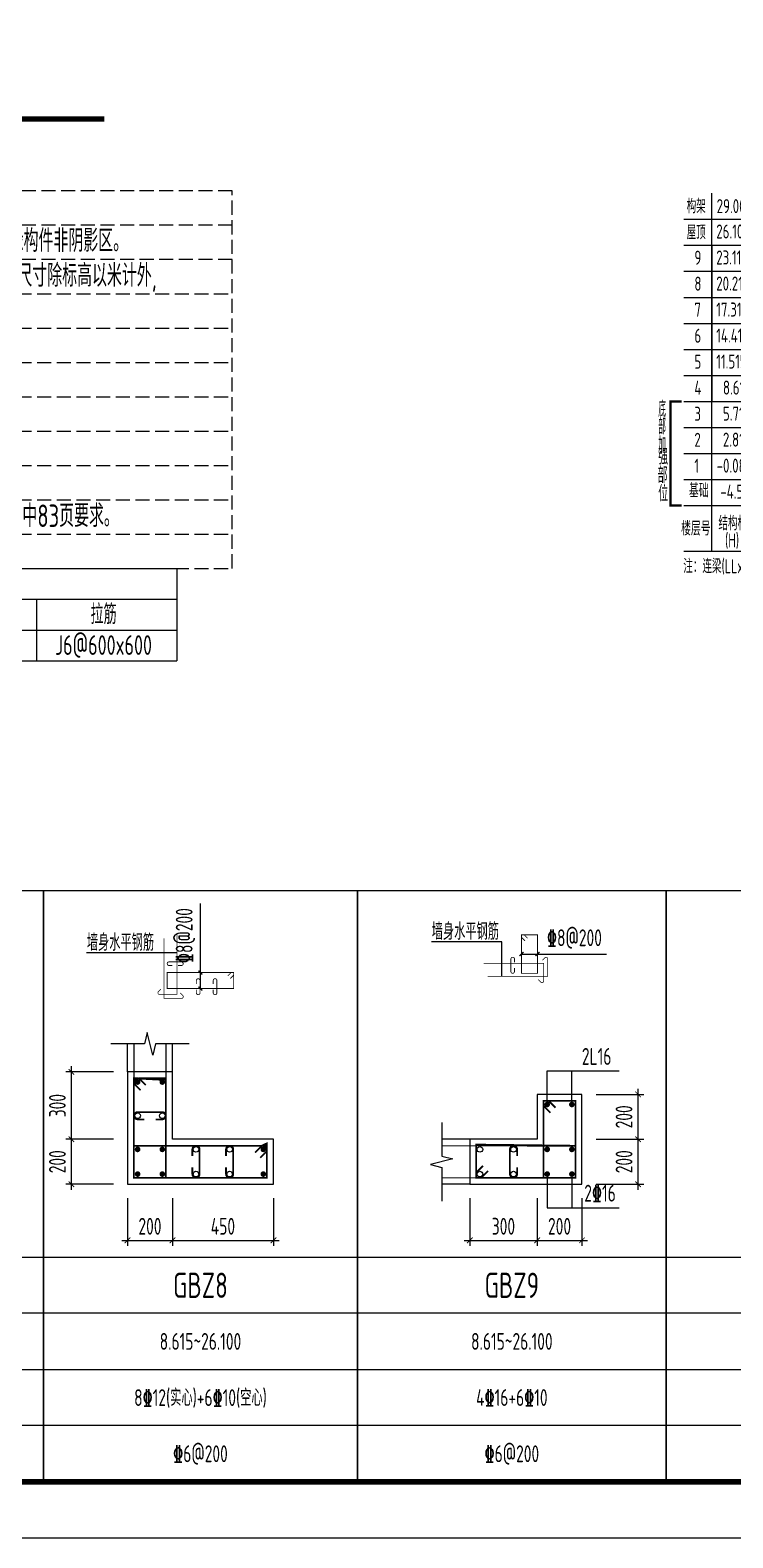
# Model space of a CAD drawing. Extents: x 826826 to 1642106, y -156213 to 399140.
# Drawn here: x 1200329 to 1212855, y 88819 to 115678 of the extents above; entities that cross this region are included whole.
import ezdxf
from ezdxf.enums import TextEntityAlignment as Align

# ---------------------------------------------------------------- set-up
doc = ezdxf.new("R2010")
doc.units = 0
doc.header["$LTSCALE"] = 1000
doc.linetypes.add('DASH', pattern=[0.35, 0.25, -0.1])
doc.layers.get('0').update_dxf_attribs({"linetype": 'CONTINUOUS'})
doc.layers.get('DEFPOINTS').update_dxf_attribs({"linetype": 'CONTINUOUS'})
for name, color, linetype in [('-TK', 7, 'CONTINUOUS'), ('COLU_DE_DIM', 3, 'CONTINUOUS'), ('COLU_DE_TH', 7, 'CONTINUOUS'), ('LABEL', 1, 'CONTINUOUS'), ('LINK', 6, 'CONTINUOUS'), ('LINK-INDEX', 6, 'CONTINUOUS'), ('link-墙筋', 6, 'CONTINUOUS'), ('PUB_TEXT', 2, 'CONTINUOUS'), ('REIN', 6, 'CONTINUOUS'), ('S-0-TEXT', 7, 'CONTINUOUS'), ('S-B表格', 2, 'CONTINUOUS'), ('S-文字', 7, 'CONTINUOUS'), ('S-表格线', 54, 'CONTINUOUS'), ('TAB', 7, 'CONTINUOUS'), ('TAB_TEXT', 7, 'CONTINUOUS'), ('TEXT', 2, 'CONTINUOUS'), ('TEXT25', 2, 'CONTINUOUS'), ('THIN', 7, 'CONTINUOUS'), ('z-计算配筋', 7, 'CONTINUOUS')]:
    doc.layers.add(name, color=color, linetype=linetype)
doc.layers.add('7549', color=9, linetype='CONTINUOUS', lineweight=18)
doc.styles.add('TSSD_DIMENSION', font='Tssdeng.shx', dxfattribs={"width": 0.7, "bigfont": 'tssdchn.shx'})
doc.styles.add('TSSD_REIN', font='tssdeng.shx', dxfattribs={"width": 0.7, "height": 300, "bigfont": 'tssdchn.shx'})
doc.dimstyles.new('TSSD_25_100', dxfattribs={"dimtxt": 300, "dimasz": 100, "dimexe": 100, "dimexo": 250, "dimgap": 100, "dimtad": 1, "dimdec": 0, "dimlfac": 0.25, "dimzin": 0, "dimdsep": 46, "dimtxsty": 'TSSD_DIMENSION', "dimblk": 'ARCHTICK', "dimcen": 0, "dimdle": 100, "dimclrt": 7, "dimadec": 0, "dimazin": 0, "dimtfac": 1, "dimtdec": 0, "dimtix": 1, "dimtmove": 2, "dimatfit": 3, "dimldrblk": 'ARCHTICK', "dimfxl": 0, "dimtolj": 1, "dimtzin": 0, "dimarcsym": 0})

# ---------------------------------------------------------------- blocks, each defined once
blk = doc.blocks.new('_ArchTick')
at = {"color": 0, "linetype": 'ByBlock', "const_width": 0.15}
blk.add_lwpolyline([(-0.5, -0.5), (0.5, 0.5)], dxfattribs=at)
blk = doc.blocks.new('*D719')
at = {"layer": 'COLU_DE_DIM', "color": 0, "lineweight": -2}
for p, q in [((1202064.932722045, 94868.53643449367), (1202064.932722045, 94018.53643449367)), ((1202864.932722038, 94868.53643449367), (1202864.932722038, 94018.53643449367)), ((1201964.932722045, 94118.53643449367), (1202964.932722038, 94118.53643449367))]:
    blk.add_line(p, q, dxfattribs=at)
at = {"layer": 'DEFPOINTS', "color": 0}
for p in [(1202064.932722045, 95118.53643449367), (1202864.932722038, 95118.53643449367), (1202864.932722038, 94118.53643449367)]:
    blk.add_point(p, dxfattribs=at)
at = {"layer": 'COLU_DE_DIM', "color": 0, "lineweight": -2, "xscale": 100, "yscale": 100, "zscale": 100, "rotation": 180}
blk.add_blockref('_ArchTick', (1202064.932722045, 94118.53643449367), dxfattribs=at)
at = {"layer": 'COLU_DE_DIM', "color": 0, "lineweight": -2, "xscale": 100, "yscale": 100, "zscale": 100}
blk.add_blockref('_ArchTick', (1202864.932722038, 94118.53643449367), dxfattribs=at)
at = {"layer": 'COLU_DE_DIM', "color": 7, "insert": (1202464.932722042, 94368.53643449367), "char_height": 300, "attachment_point": 5, "style": 'TSSD_DIMENSION'}
blk.add_mtext('\\A1;200', dxfattribs=at)
blk = doc.blocks.new('*D720')
at = {"layer": 'COLU_DE_DIM', "color": 0, "lineweight": -2}
for p, q in [((1202864.932722038, 94868.53643449367), (1202864.932722038, 94018.53643449367)), ((1204665.198540468, 94868.53643449367), (1204665.198540468, 94018.53643449367)), ((1202764.932722038, 94118.53643449367), (1204765.198540468, 94118.53643449367))]:
    blk.add_line(p, q, dxfattribs=at)
at = {"layer": 'DEFPOINTS', "color": 0}
for p in [(1202864.932722038, 95118.53643449367), (1204665.198540468, 95118.53643449367), (1204665.198540468, 94118.53643449367)]:
    blk.add_point(p, dxfattribs=at)
at = {"layer": 'COLU_DE_DIM', "color": 0, "lineweight": -2, "xscale": 100, "yscale": 100, "zscale": 100, "rotation": 180}
blk.add_blockref('_ArchTick', (1202864.932722038, 94118.53643449367), dxfattribs=at)
at = {"layer": 'COLU_DE_DIM', "color": 0, "lineweight": -2, "xscale": 100, "yscale": 100, "zscale": 100}
blk.add_blockref('_ArchTick', (1204665.198540468, 94118.53643449367), dxfattribs=at)
at = {"layer": 'COLU_DE_DIM', "color": 7, "insert": (1203765.065631253, 94368.53643449367), "char_height": 300, "attachment_point": 5, "style": 'TSSD_DIMENSION'}
blk.add_mtext('\\A1;450', dxfattribs=at)
blk = doc.blocks.new('*D721')
at = {"layer": 'COLU_DE_DIM', "color": 0, "lineweight": -2}
for p, q in [((1201814.932722045, 95918.53643449367), (1200964.932722045, 95918.53643449367)), ((1201064.932722045, 95018.53643449367), (1201064.932722045, 96018.53643449367)), ((1201814.932722045, 95118.53643449367), (1200964.932722045, 95118.53643449367))]:
    blk.add_line(p, q, dxfattribs=at)
at = {"layer": 'DEFPOINTS', "color": 0}
for p in [(1201064.932722045, 95918.53643449367), (1202064.932722045, 95918.53643449367), (1202064.932722045, 95118.53643449367)]:
    blk.add_point(p, dxfattribs=at)
at = {"layer": 'COLU_DE_DIM', "color": 0, "lineweight": -2, "xscale": 100, "yscale": 100, "zscale": 100}
for p, rotation in [((1201064.932722045, 95918.53643449367), 90), ((1201064.932722045, 95118.53643449367), 270)]:
    blk.add_blockref('_ArchTick', p, dxfattribs=dict(at, rotation=rotation))
at = {"layer": 'COLU_DE_DIM', "color": 7, "insert": (1200814.932722045, 95518.53643449386), "char_height": 300, "attachment_point": 5, "rotation": 90, "style": 'TSSD_DIMENSION'}
blk.add_mtext('\\A1;200', dxfattribs=at)
blk = doc.blocks.new('*D722')
at = {"layer": 'COLU_DE_DIM', "color": 0, "lineweight": -2}
for p, q in [((1201814.932722045, 97118.53643450554), (1200964.932722045, 97118.53643450554)), ((1201064.932722045, 95818.53643449367), (1201064.932722045, 97218.53643450554)), ((1201814.932722045, 95918.53643449367), (1200964.932722045, 95918.53643449367))]:
    blk.add_line(p, q, dxfattribs=at)
at = {"layer": 'DEFPOINTS', "color": 0}
for p in [(1201064.932722045, 97118.53643450554), (1202064.932722045, 97118.53643450554), (1202064.932722045, 95918.53643449367)]:
    blk.add_point(p, dxfattribs=at)
at = {"layer": 'COLU_DE_DIM', "color": 0, "lineweight": -2, "xscale": 100, "yscale": 100, "zscale": 100}
for p, rotation in [((1201064.932722045, 97118.53643450554), 90), ((1201064.932722045, 95918.53643449367), 270)]:
    blk.add_blockref('_ArchTick', p, dxfattribs=dict(at, rotation=rotation))
at = {"layer": 'COLU_DE_DIM', "color": 7, "insert": (1200814.932722045, 96518.5364344998), "char_height": 300, "attachment_point": 5, "rotation": 90, "style": 'TSSD_DIMENSION'}
blk.add_mtext('\\A1;300', dxfattribs=at)
blk = doc.blocks.new('*D723')
at = {"layer": 'COLU_DE_DIM', "color": 0, "lineweight": -2}
for p, q in [((1208165.198540478, 94868.53643449693), (1208165.198540478, 94018.53643449693)), ((1209365.198540495, 94868.53643449693), (1209365.198540495, 94018.53643449693)), ((1208065.198540478, 94118.53643449693), (1209465.198540495, 94118.53643449693))]:
    blk.add_line(p, q, dxfattribs=at)
at = {"layer": 'DEFPOINTS', "color": 0}
for p in [(1208165.198540478, 95118.53643449693), (1209365.198540495, 95118.53643449693), (1209365.198540495, 94118.53643449693)]:
    blk.add_point(p, dxfattribs=at)
at = {"layer": 'COLU_DE_DIM', "color": 0, "lineweight": -2, "xscale": 100, "yscale": 100, "zscale": 100, "rotation": 180}
blk.add_blockref('_ArchTick', (1208165.198540478, 94118.53643449693), dxfattribs=at)
at = {"layer": 'COLU_DE_DIM', "color": 0, "lineweight": -2, "xscale": 100, "yscale": 100, "zscale": 100}
blk.add_blockref('_ArchTick', (1209365.198540495, 94118.53643449693), dxfattribs=at)
at = {"layer": 'COLU_DE_DIM', "color": 7, "insert": (1208765.198540486, 94368.53643449693), "char_height": 300, "attachment_point": 5, "style": 'TSSD_DIMENSION'}
blk.add_mtext('\\A1;300', dxfattribs=at)
blk = doc.blocks.new('*D724')
at = {"layer": 'COLU_DE_DIM', "color": 0, "lineweight": -2}
for p, q in [((1209365.198540495, 94868.53643449693), (1209365.198540495, 94018.53643449693)), ((1210165.198540495, 94868.53643449693), (1210165.198540495, 94018.53643449693)), ((1209265.198540495, 94118.53643449693), (1210265.198540495, 94118.53643449693))]:
    blk.add_line(p, q, dxfattribs=at)
at = {"layer": 'DEFPOINTS', "color": 0}
for p in [(1209365.198540495, 95118.53643449693), (1210165.198540495, 95118.53643449693), (1210165.198540495, 94118.53643449693)]:
    blk.add_point(p, dxfattribs=at)
at = {"layer": 'COLU_DE_DIM', "color": 0, "lineweight": -2, "xscale": 100, "yscale": 100, "zscale": 100, "rotation": 180}
blk.add_blockref('_ArchTick', (1209365.198540495, 94118.53643449693), dxfattribs=at)
at = {"layer": 'COLU_DE_DIM', "color": 0, "lineweight": -2, "xscale": 100, "yscale": 100, "zscale": 100}
blk.add_blockref('_ArchTick', (1210165.198540495, 94118.53643449693), dxfattribs=at)
at = {"layer": 'COLU_DE_DIM', "color": 7, "insert": (1209765.198540495, 94368.53643449693), "char_height": 300, "attachment_point": 5, "style": 'TSSD_DIMENSION'}
blk.add_mtext('\\A1;200', dxfattribs=at)
blk = doc.blocks.new('*D725')
at = {"layer": 'COLU_DE_DIM', "color": 0, "lineweight": -2}
for p, q in [((1210415.198540495, 95918.53643448948), (1211265.198540495, 95918.53643448948)), ((1211165.198540495, 95018.53643449693), (1211165.198540495, 96018.53643448948)), ((1210415.198540495, 95118.53643449693), (1211265.198540495, 95118.53643449693))]:
    blk.add_line(p, q, dxfattribs=at)
at = {"layer": 'DEFPOINTS', "color": 0}
for p in [(1210165.198540495, 95918.53643448948), (1211165.198540495, 95918.53643448948), (1210165.198540495, 95118.53643449693)]:
    blk.add_point(p, dxfattribs=at)
at = {"layer": 'COLU_DE_DIM', "color": 0, "lineweight": -2, "xscale": 100, "yscale": 100, "zscale": 100}
for p, rotation in [((1211165.198540495, 95918.53643448948), 90), ((1211165.198540495, 95118.53643449693), 270)]:
    blk.add_blockref('_ArchTick', p, dxfattribs=dict(at, rotation=rotation))
at = {"layer": 'COLU_DE_DIM', "color": 7, "insert": (1210915.198540495, 95518.53643449339), "char_height": 300, "attachment_point": 5, "rotation": 90, "style": 'TSSD_DIMENSION'}
blk.add_mtext('\\A1;200', dxfattribs=at)
blk = doc.blocks.new('*D726')
at = {"layer": 'COLU_DE_DIM', "color": 0, "lineweight": -2}
for p, q in [((1210415.198540495, 96718.53643449367), (1211265.198540495, 96718.53643449367)), ((1211165.198540495, 95818.53643448948), (1211165.198540495, 96818.53643449367)), ((1210415.198540495, 95918.53643448948), (1211265.198540495, 95918.53643448948))]:
    blk.add_line(p, q, dxfattribs=at)
at = {"layer": 'DEFPOINTS', "color": 0}
for p in [(1210165.198540495, 96718.53643449367), (1211165.198540495, 96718.53643449367), (1210165.198540495, 95918.53643448948)]:
    blk.add_point(p, dxfattribs=at)
at = {"layer": 'COLU_DE_DIM', "color": 0, "lineweight": -2, "xscale": 100, "yscale": 100, "zscale": 100}
for p, rotation in [((1211165.198540495, 96718.53643449367), 90), ((1211165.198540495, 95918.53643448948), 270)]:
    blk.add_blockref('_ArchTick', p, dxfattribs=dict(at, rotation=rotation))
at = {"layer": 'COLU_DE_DIM', "color": 7, "insert": (1210915.198540495, 96318.53643449176), "char_height": 300, "attachment_point": 5, "rotation": 90, "style": 'TSSD_DIMENSION'}
blk.add_mtext('\\A1;200', dxfattribs=at)
blk = doc.blocks.new('B20200424131938')
at = {"layer": '7549', "const_width": 40}
blk.add_lwpolyline([(416.9937140601687, 3687.597683618427), (216.7462586907204, 3687.597683618427), (216.746258690604, 1833.599590564729), (416.9937140601687, 1833.599590564729)], dxfattribs=at)
at = {"layer": 'S-0-TEXT'}
blk.add_lwpolyline([(1641.372756253928, 0, 27, 27, 0), (2658.182498520473, 0, 0, 0, 0)], format="xyseb", dxfattribs=at)
at = {"layer": 'S-B表格'}
for p, q in [((951.6376366096083, 1021.33697948698), (951.6376366096085, 7395.593869725592)), ((1817.279435567791, 1021.33697948698), (1817.279435567791, 7395.593869725592)), ((2566.92123452411, 1021.33697948698), (2566.92123452411, 7395.593869725592)), ((3166.921234523179, 1384.756090545561), (3166.921234524576, 7395.593869725592)), ((451.6376366097276, 6932.094346462167), (3166.921234524229, 6932.09434646205)), ((451.6376366097276, 6932.094346462167), (3166.921234523298, 6932.094346462167)), ((3166.921234523298, 6932.094346462167), (3298.016045281084, 6932.094346462167)), ((3166.921234523298, 6932.094346462167), (3298.016045281084, 6932.094346462167)), ((3166.921234523298, 6932.09434646205), (3298.016045281084, 6932.09434646205)), ((3730.744903227666, 6932.094346462167), (3861.839713985452, 6932.094346462167)), ((3730.744903227666, 6932.094346462167), (3861.839713985452, 6932.094346462167)), ((3730.744903227666, 6932.09434646205), (3861.839713985452, 6932.09434646205)), ((451.6376366097276, 6468.594823198742), (3166.921234524229, 6468.594823198742)), ((451.6376366097276, 6468.594823198742), (3166.921234523298, 6468.594823198742)), ((3166.921234523298, 6468.594823198742), (3298.016045281084, 6468.594823198742)), ((3166.921234523298, 6468.594823198859), (3298.016045281084, 6468.594823198859)), ((3166.921234523298, 6468.594823198742), (3298.016045281084, 6468.594823198742)), ((3730.744903227666, 6468.594823198742), (3861.839713985452, 6468.594823198742)), ((3730.744903227666, 6468.594823198859), (3861.839713985452, 6468.594823198859)), ((3730.744903227666, 6468.594823198742), (3861.839713985452, 6468.594823198742)), ((451.6376366097276, 6005.095299935318), (3166.921234524229, 6005.095299935201)), ((451.6376366097276, 6005.095299935318), (3166.921234523298, 6005.095299935318)), ((3166.921234523298, 6005.095299935318), (3298.016045281084, 6005.095299935318)), ((3166.921234523298, 6005.095299935318), (3298.016045281084, 6005.095299935318)), ((3166.921234523298, 6005.095299935201), (3298.016045281084, 6005.095299935201)), ((3730.744903227666, 6005.095299935318), (3861.839713985452, 6005.095299935318)), ((3730.744903227666, 6005.095299935318), (3861.839713985452, 6005.095299935318)), ((3730.744903227666, 6005.095299935201), (3861.839713985452, 6005.095299935201)), ((451.6376366097276, 5541.595776671893), (3166.921234524229, 5541.595776671893)), ((451.6376366097276, 5541.595776671893), (3166.921234523298, 5541.595776671893)), ((3166.921234523298, 5541.595776671893), (3298.016045281084, 5541.595776671893)), ((3166.921234523298, 5541.595776672009), (3298.016045281084, 5541.595776672009)), ((3166.921234523298, 5541.595776671893), (3298.016045281084, 5541.595776671893)), ((3730.744903227666, 5541.595776671893), (3861.839713985452, 5541.595776671893)), ((3730.744903227666, 5541.595776672009), (3861.839713985452, 5541.595776672009)), ((3730.744903227666, 5541.595776671893), (3861.839713985452, 5541.595776671893)), ((451.6376366096083, 5078.096253408701), (3166.92123452411, 5078.096253408585)), ((451.6376366096083, 5078.096253408701), (3166.921234523179, 5078.096253408701)), ((3166.921234523179, 5078.096253408585), (3298.016045280965, 5078.096253408585)), ((3166.921234523179, 5078.096253408818), (3298.016045280965, 5078.096253408818)), ((3166.921234523179, 5078.096253408585), (3298.016045280965, 5078.096253408585)), ((3730.744903227547, 5078.096253408585), (3861.839713985333, 5078.096253408585)), ((3730.744903227547, 5078.096253408818), (3861.839713985333, 5078.096253408818)), ((3730.744903227547, 5078.096253408585), (3861.839713985333, 5078.096253408585)), ((451.6376366096083, 4614.596730145277), (3166.921234523179, 4614.596730145277)), ((3166.921234523179, 4614.59673014516), (3298.016045280965, 4614.59673014516)), ((3730.744903227547, 4614.59673014516), (3861.839713985333, 4614.59673014516)), ((451.6376366096083, 4151.097206881735), (3166.921234523179, 4151.097206881735)), ((3166.921234523179, 4151.097206881735), (3298.016045280965, 4151.097206881735)), ((3730.744903227547, 4151.097206881735), (3861.839713985333, 4151.097206881735)), ((451.6376366096083, 3687.597683618427), (3166.921234523179, 3687.597683618427)), ((3166.921234523179, 3687.597683618427), (3298.016045280965, 3687.597683618427)), ((3730.744903227547, 3687.597683618427), (3861.839713985333, 3687.597683618427)), ((451.6376366096083, 3224.098160355003), (3166.921234523179, 3224.098160354886)), ((3166.921234523179, 3224.098160355003), (3298.016045280965, 3224.098160355003)), ((3730.744903227547, 3224.098160355003), (3861.839713985333, 3224.098160355003)), ((451.6376366096083, 2760.598637091578), (3166.921234523179, 2760.598637091578)), ((3166.921234523179, 2760.598637091578), (3298.016045280965, 2760.598637091578)), ((3730.744903227547, 2760.598637091578), (3861.839713985333, 2760.598637091578)), ((451.6376366096083, 2297.099113828153), (3166.921234523179, 2297.09911382827)), ((3166.921234523179, 2297.09911382827), (3298.016045280965, 2297.09911382827)), ((3730.744903227547, 2297.09911382827), (3861.839713985333, 2297.09911382827)), ((451.6376366096083, 1833.599590564729), (3166.921234523179, 1833.599590564612)), ((451.6376366096083, 1833.599590564729), (3861.839713986265, 1833.599590564845)), ((451.6376366096083, 1833.599590564729), (2853.92123452411, 1833.599590564729)), ((451.6376366096083, 1833.599590564729), (2853.92123452411, 1833.599590564729)), ((2566.92123452411, 1384.756090545561), (3861.839713985333, 1384.756090545445)), ((451.6376366096083, 1021.33697948698), (3861.839713986265, 1021.33697948698))]:
    blk.add_line(p, q, dxfattribs=at)
at = {"style": 'TSSD_REIN'}
for s, width, p, p2 in [('底', 0.5355750487290929, (-2.770691163372248, 3407.651745449242), (134.2437445311807, 3407.651745449242)), ('部', 0.530917874392318, (-2.770691163372248, 3099.738626648628), (134.2437445311807, 3099.738626648628)), ('加', 0.526340996164798, (-2.770691163372248, 2774.072635627308), (134.2437445311807, 2774.072635627308))]:
    blk.add_text(s, height=285, dxfattribs=dict(at, width=width)).set_placement(p, p2, align=Align.FIT)
for s, height, width, p in [('强', 285, 0.5355750487315499, (-2.770691163372248, 2476.847232150103)), ('部', 285, 0.5355750487315499, (-13.22069116355851, 2146.305481531032)), ('位', 285, 0.5355750487315499, (-2.770691163372248, 1820.250318979917)), ('砼墙', 250, 0.699999988079071, (2680.548405285226, 1495.107692304533)), ('梁、板', 250, 0.699999988079071, (3279.071237097727, 1495.107692304533))]:
    blk.add_text(s, height=height, dxfattribs=dict(at, width=width)).set_placement(p, align=Align.BOTTOM_LEFT)
for s, width, p in [('结构标高', 0.65, (1070.262656526873, 1392.444196962519)), ('楼层号', 0.699999988079071, (404.5432422321755, 1298.96524921665)), ('(H)', 0.65, (1188.099655884551, 1086.004726709798)), ('结构层高', 0.699999988079071, (1859.8933694812, 1298.96524921665)), ('混凝土强度等级', 0.699999988079071, (2629.389801186742, 1079.781164180953))]:
    blk.add_text(s, height=250, dxfattribs=dict(at, width=width)).set_placement(p)
at = {"layer": 'S-0-TEXT', "style": 'TSSD_REIN', "width": 0.7}
blk.add_text('层高表', height=360, dxfattribs=at).set_placement((1790.299302397063, 90))
at = {"layer": 'S-B表格', "style": 'TSSD_REIN'}
for s, width, p in [('构架', 0.65, (503.4414019157217, 7038.772501966664)), ('29.000', 0.699999988079071, (1038.852958294777, 7041.700919851429)), ('C30', 0.65, (3344.698724787103, 6804.02969900833)), ('屋顶', 0.65, (503.4414019156276, 6575.272978703377)), ('26.100', 0.699999988079071, (1031.001406036669, 6589.870724747772)), ('2.900', 0.699999988079071, (1906.84056601336, 6584.614487697952)), ('C30', 0.699999988079071, (2674.848558006229, 6581.029699008097)), ('C30', 0.65, (3344.698724787103, 6340.530175745138)), ('9', 0.699999988079071, (641.8082073995639, 6123.442783599603)), ('23.115', 0.699999988079071, (1031.001406036669, 6126.371201484231)), ('2.985', 0.699999988079071, (1906.84056601336, 6121.114964434528)), ('C30', 0.699999988079071, (2674.848558006229, 6117.530175744672)), ('8', 0.699999988079071, (641.8082073995639, 5659.943260336178)), ('20.215', 0.699999988079071, (1031.001406036669, 5662.871678220923)), ('C30', 0.65, (3344.698724787103, 5877.030652481481)), ('2.900', 0.699999988079071, (1906.84056601336, 5657.615441171103)), ('C30', 0.699999988079071, (2674.848558006229, 5654.030652481248)), ('C30', 0.65, (3344.698724786984, 5413.531129218172)), ('7', 0.699999988079071, (641.8082073994447, 5196.44373707287)), ('17.315', 0.699999988079071, (1031.00140603655, 5199.372154957615)), ('2.900', 0.699999988079071, (1906.840566013241, 5194.115917907795)), ('C30', 0.699999988079071, (2674.84855800611, 5190.531129217939)), ('C30', 0.65, (3344.698724786984, 4950.031605954864)), ('6', 0.699999988079071, (641.8082073994447, 4732.944213809562)), ('14.415', 0.699999988079071, (1031.00140603655, 4735.87263169419)), ('2.900', 0.699999988079071, (1906.840566013241, 4730.616394644487)), ('C30', 0.699999988079071, (2674.84855800611, 4727.031605954631)), ('C30', 0.65, (3344.698724787915, 4486.532082691905)), ('5', 0.699999988079071, (641.8082073994447, 4269.444690546021)), ('11.515', 0.699999988079071, (1031.00140603655, 4272.373108430766)), ('2.900', 0.699999988079071, (1906.840566013241, 4267.116871381178)), ('C30', 0.699999988079071, (2674.84855800611, 4263.532082691207)), ('4', 0.699999988079071, (641.8082073994447, 3805.945167282596)), ('8.615', 0.699999988079071, (1150.074253408471, 3808.873585167341)), ('2.900', 0.699999988079071, (1906.840566013241, 3803.617348117754)), ('C30', 0.699999988079071, (2674.84855800611, 3800.032559427666)), ('C30', 0.65, (3344.698724786984, 4023.03255942848)), ('C30', 0.65, (3344.698724786984, 3559.533036165289)), ('3', 0.699999988079071, (641.8082073994447, 3342.445644019521)), ('5.715', 0.699999988079071, (1150.074253408471, 3345.374061903916)), ('2.900', 0.699999988079071, (1906.840566013241, 3340.117824854446)), ('C30', 0.699999988079071, (2674.84855800611, 3336.533036164357)), ('C30', 0.65, (3344.698724786984, 3096.033512902097)), ('2', 0.699999988079071, (641.8082073994447, 2878.946120756096)), ('2.815', 0.699999988079071, (1150.074253408471, 2881.874538640608)), ('2.900', 0.699999988079071, (1906.840566013241, 2876.618301590905)), ('C30', 0.699999988079071, (2674.84855800611, 2873.033512900933)), ('C30', 0.65, (3344.698724786052, 2632.533989637392)), ('1', 0.699999988079071, (641.8082073994447, 2415.446597492672)), ('-0.085', 0.699999988079071, (1038.153636088828, 2418.375015377183)), ('2.900', 0.699999988079071, (1906.840566013241, 2413.118778327596)), ('C30', 0.699999988079071, (2674.84855800611, 2409.533989637508)), ('C30', 0.65, (3344.698724786052, 2169.034466373967)), ('基础', 0.699999988079071, (545.013001336949, 1974.311640174012)), ('-4.50', 0.699999988079071, (1102.902116580168, 1954.875492113759)), ('4.415', 0.699999988079071, (1890.588573165704, 1955.437554465025)), ('C30', 0.699999988079071, (2674.84855800611, 1946.034466374083))]:
    blk.add_text(s, height=250, dxfattribs=dict(at, width=width)).set_placement(p)
at = {"layer": 'TEXT', "style": 'TSSD_REIN', "width": 0.65}
blk.add_text('注：连梁(LLx，LLkx)砼强度同剪力墙', height=250, dxfattribs=at).set_placement((443.440960889915, 627.3539512397256))
blk = doc.blocks.new('A1')
blk.add_lwpolyline([(0, 59400), (0, 0), (84100, 0), (84100, 59400)], close=True)
at = {"const_width": 100}
blk.add_lwpolyline([(2500, 58400), (2500, 1000), (83100, 1000), (83100, 58400)], close=True, dxfattribs=at)

msp = doc.modelspace()

# ---------------------------------------------------------------- linework, layer by layer
at = {"layer": 'COLU_DE_TH'}
for points in [[(1202864.932722038, 97118.53643450554), (1202064.932722045, 97118.53643451101), (1202064.932722042, 95118.53643449367), (1204665.198540468, 95118.53643449367), (1204665.198540468, 95918.53643449367), (1202864.932722042, 95918.53643449367), (1202864.932722038, 97118.53643450554)], [(1208165.198540478, 95918.53643448948), (1208165.198540468, 95118.53643449693), (1210165.198540495, 95118.53643449367), (1210165.198540495, 96718.53643449367), (1209365.198540495, 96718.53643449367), (1209365.198540495, 95918.53643449367), (1208165.198540478, 95918.53643448948)]]:
    msp.add_lwpolyline(points, close=True, dxfattribs=at)
at = {"layer": 'LABEL'}
for p, q in [((1203365.065631256, 98604.21025942458), (1203365.065631259, 100116.7102594243)), ((1209087.698540488, 99218.53643449472), (1210600.198540488, 99218.53643449239)), ((1209545.198540497, 97138.53643449344), (1210825.198540498, 97138.53643448901)), ((1209545.198540494, 96538.53643449192), (1209545.198540492, 97138.5364344918)), ((1209985.198540495, 96538.53643449344), (1209985.198540493, 97138.53643449344)), ((1209545.198540494, 95298.53643449541), (1209545.198540492, 94698.53643449553)), ((1209985.198540495, 95298.5364344939), (1209985.198540493, 94698.5364344939)), ((1209545.198540497, 94698.5364344939), (1210825.198540498, 94698.53643449832))]:
    msp.add_line(p, q, dxfattribs=at)
at = {"layer": 'LABEL', "const_width": 25}
for points in [[(1209052.337589314, 99183.1800713818), (1209123.087589314, 99253.8910088818)], [(1209337.337589314, 99183.1800713818), (1209408.087589314, 99253.8910088818)], [(1203400.462589334, 98853.85389629536), (1203329.712589334, 98924.56483379536)], [(1203400.462589334, 98568.85389629536), (1203329.712589334, 98639.56483379536)]]:
    msp.add_lwpolyline(points, dxfattribs=at)
at = {"layer": 'LINK', "const_width": 30}
for points in [[(1202299.932722061, 96791.61255295604), (1202179.932722044, 96911.61255293974), (1202179.932722044, 97003.53643451055), (1202749.932722039, 97003.53643450659), (1202749.932722044, 95233.53643449472), (1202179.93272204, 95233.53643449472), (1202179.932722044, 97003.53643451055), (1202271.856603591, 97003.53643451113), (1202391.856603607, 96883.53643452743)], [(1209600.198540488, 96391.61255294346), (1209480.198540496, 96511.61255295068), (1209480.198540496, 96603.53643449134), (1210050.198540495, 96603.53643448983), (1210050.198540495, 95233.53643449355), (1209480.198540496, 95233.53643449378), (1209480.198540496, 96603.53643449134), (1209572.12242205, 96603.53643449367), (1209692.122422043, 96483.53643448633)], [(1204338.274658918, 95683.53643451101), (1204458.274658936, 95803.5364344932), (1204550.198540469, 95803.53643449344), (1204550.198540468, 95233.53643449367), (1202179.932722041, 95233.53643449367), (1202179.932722042, 95803.53643449344), (1204550.198540469, 95803.53643449344), (1204550.198540469, 95711.61255293252), (1204430.198540452, 95591.61255295022)], [(1208492.122422023, 95353.53643447912), (1208372.122422007, 95233.53643449495), (1208280.198540471, 95233.53643449483), (1208280.198540478, 95803.5364344911), (1210050.198540494, 95803.53643449716), (1210050.198540494, 95233.5364344925), (1208280.198540471, 95233.53643449483), (1208280.198540473, 95325.46031605307), (1208400.198540489, 95445.46031603712)]]:
    msp.add_lwpolyline(points, dxfattribs=at)
for points in [[(1202564.932722043, 96273.53643449972), (1202684.932722043, 96273.53643449972, 1), (1202684.932722043, 96403.53643449972), (1202244.932722042, 96403.53643449972, 1), (1202244.932722042, 96273.53643449972), (1202364.932722042, 96273.53643449972)], [(1203220.021328186, 95418.53643449541), (1203220.021328186, 95298.53643449541, 1), (1203350.021328186, 95298.53643449541), (1203350.021328185, 95738.53643449483, 1), (1203220.021328185, 95738.53643449483), (1203220.021328185, 95618.53643449483)], [(1203820.109934328, 95418.53643449541), (1203820.109934328, 95298.53643449541, 1), (1203950.109934328, 95298.53643449541), (1203950.10993433, 95738.53643449495, 1), (1203820.10993433, 95738.53643449495), (1203820.10993433, 95618.53643449495)], [(1209010.198540485, 95618.536434496), (1209010.198540485, 95738.536434496, 1), (1208880.198540485, 95738.536434496), (1208880.198540485, 95298.5364344932, 1), (1209010.198540485, 95298.5364344932), (1209010.198540485, 95418.5364344932)]]:
    msp.add_lwpolyline(points, format="xyb", dxfattribs=at)
at = {"layer": 'LINK-INDEX', "const_width": 15.00000095367432}
for points in [[(1209147.698540511, 99455.07449370757), (1209087.698540488, 99515.07449368533), (1209087.698540488, 99561.036434496), (1209372.698540486, 99561.0364344953), (1209372.698540486, 98876.0364344974), (1209087.698540488, 98876.0364344974), (1209087.698540488, 99561.036434496), (1209133.660481266, 99561.03643449635), (1209193.660481288, 99501.03643451858)], [(1203851.67014507, 98829.21025941387), (1203911.670145059, 98889.21025942481), (1203957.632085865, 98889.21025942446), (1203957.632085864, 98604.21025942377), (1202772.499176648, 98604.21025942377), (1202772.499176648, 98889.21025942446), (1203957.632085865, 98889.21025942446), (1203957.632085861, 98843.24831863941), (1203897.632085872, 98783.24831862847)]]:
    msp.add_lwpolyline(points, dxfattribs=at)
for points in [[(1208962.698540483, 99068.53643449483), (1208962.698540483, 99128.53643449483, 1), (1208897.698540483, 99128.53643449483), (1208897.698540483, 98908.53643449344, 1), (1208962.698540483, 98908.53643449344), (1208962.698540483, 98968.53643449344)], [(1202964.999176649, 99014.21025942761), (1203024.999176649, 99014.21025942761, 1), (1203024.999176649, 99079.21025942761), (1202804.999176648, 99079.21025942761, 1), (1202804.999176648, 99014.21025942761), (1202864.999176648, 99014.21025942761)], [(1203292.543479721, 98586.7102594254), (1203292.543479721, 98526.7102594254, 1), (1203357.543479721, 98526.7102594254), (1203357.54347972, 98746.71025942516, 1), (1203292.54347972, 98746.71025942516), (1203292.54347972, 98686.71025942516)], [(1203592.587782792, 98586.7102594254), (1203592.587782792, 98526.7102594254, 1), (1203657.587782792, 98526.7102594254), (1203657.587782792, 98746.71025942516, 1), (1203592.587782792, 98746.71025942516), (1203592.587782792, 98686.71025942516)]]:
    msp.add_lwpolyline(points, format="xyb", dxfattribs=at)
at = {"layer": 'LINK-INDEX', "color": 1, "const_width": 20}
for points in [[(1202179.932722055, 96903.53643450566), (1202179.932722055, 97618.53643450566)], [(1202749.932722055, 96903.53643450566), (1202749.932722055, 97618.53643450566)], [(1208380.198540478, 95803.53643448948), (1207665.198540478, 95803.53643448948)], [(1208380.198540478, 95233.53643448948), (1207665.198540478, 95233.53643448948)]]:
    msp.add_lwpolyline(points, dxfattribs=at)
at = {"layer": 'link-墙筋', "color": 152, "const_width": 12.5}
for points in [[(1202947.499176649, 99570.98789192998), (1202947.499176649, 98500.98789192998), (1202631.824699136, 98500.98789192998, -0.414213562373095), (1202607.824699136, 98524.98789192998), (1202607.824699136, 98533.47317330429, -0.198912367379658), (1202614.854136388, 98550.44373605266), (1202660.816077165, 98596.40567682992)], [(1202717.665294091, 99500.11836211459), (1202717.665294091, 98430.11836211459), (1203033.339771604, 98430.11836211459, 0.414213562373095), (1203057.339771604, 98454.11836211459), (1203057.339771604, 98462.6036434889, 0.198912367379658), (1203050.310334352, 98479.57420623727), (1203004.348393575, 98525.53614701453)], [(1208483.568070296, 98821.20255193947), (1209553.568070296, 98821.20255193947), (1209553.568070296, 99136.87702945195, 0.414213562373095), (1209529.568070296, 99160.87702945195), (1209521.082788922, 99160.87702945195, 0.198912367379658), (1209504.112226174, 99153.84759220056), (1209458.150285396, 99107.88565142354)], [(1208412.698540481, 99051.03643449763), (1209482.698540481, 99051.03643449763), (1209482.698540481, 98735.36195698468, -0.414213562373095), (1209458.698540481, 98711.36195698468), (1209450.213259106, 98711.36195698468, -0.198912367379658), (1209433.242696358, 98718.39139423653), (1209387.280755581, 98764.35333501355)]]:
    msp.add_lwpolyline(points, format="xyb", dxfattribs=at)
at = {"layer": 'PUB_TEXT', "color": 7, "const_width": 100}
msp.add_lwpolyline([(1191864.45517519, 114095.1196927155), (1201651.585321293, 114095.1196927155)], dxfattribs=at)
at = {"layer": 'REIN', "const_width": 50}
for points in [[(1202219.932722044, 96938.53643450927, 1), (1202269.932722044, 96938.53643450927, 1), (1202219.932722044, 96938.53643450927)], [(1202659.932722039, 96938.53643450624, 1), (1202709.932722039, 96938.53643450624, 1), (1202659.932722039, 96938.53643450624)], [(1209520.198540495, 96538.5364344946, 1), (1209570.198540495, 96538.5364344946, 1), (1209520.198540495, 96538.5364344946)], [(1209960.198540495, 96538.53643449344, 1), (1210010.198540495, 96538.53643449344, 1), (1209960.198540495, 96538.53643449344)], [(1202219.932722042, 95738.5364344932, 1), (1202269.932722042, 95738.5364344932, 1), (1202219.932722042, 95738.5364344932)], [(1202659.932722043, 95738.5364344932, 1), (1202709.932722043, 95738.5364344932, 1), (1202659.932722043, 95738.5364344932)], [(1204460.198540472, 95738.53643449355, 1), (1204510.198540472, 95738.53643449355, 1), (1204460.198540472, 95738.53643449355)], [(1209520.198540494, 95738.53643449611, 1), (1209570.198540494, 95738.53643449611, 1), (1209520.198540494, 95738.53643449611)], [(1209960.198540495, 95738.53643449763, 1), (1210010.198540495, 95738.53643449763, 1), (1209960.198540495, 95738.53643449763)], [(1202219.932722041, 95298.5364344925, 1), (1202269.932722041, 95298.5364344925, 1), (1202219.932722041, 95298.5364344925)], [(1202659.932722044, 95298.53643449378, 1), (1202709.932722044, 95298.53643449378, 1), (1202659.932722044, 95298.53643449378)], [(1204460.198540471, 95298.53643449402, 1), (1204510.198540471, 95298.53643449402, 1), (1204460.198540471, 95298.53643449402)], [(1209520.198540494, 95298.53643449344, 1), (1209570.198540494, 95298.53643449344, 1), (1209520.198540494, 95298.53643449344)], [(1209960.198540493, 95298.53643449344, 1), (1210010.198540493, 95298.53643449344, 1), (1209960.198540493, 95298.53643449344)]]:
    msp.add_lwpolyline(points, format="xyb", close=True, dxfattribs=at)
at = {"layer": 'REIN'}
for centre in [(1202244.932722042, 96338.53643449972), (1202684.932722043, 96338.53643449972), (1203285.021328185, 95738.53643449483), (1203885.10993433, 95738.53643449495), (1208345.198872264, 95738.53643453488), (1208945.198872274, 95738.53643452731), (1203285.020996399, 95298.53643446643), (1203885.109602544, 95298.53643446654), (1208345.198872264, 95298.53643453208), (1208945.198872274, 95298.53643452452)]:
    msp.add_circle(centre, 50, dxfattribs=at)
at = {"layer": 'S-B表格', "color": 6, "linetype": 'ByBlock', "ltscale": 0.5, "const_width": 30}
msp.add_lwpolyline([(1212478.964031359, 109063.5915534082), (1212478.964031359, 111844.5886929885)], dxfattribs=at)
at = {"layer": 'S-表格线', "linetype": 'DASH'}
for p, q in [((1203931.02117798, 112816.7810942952), (1189955.906807296, 112816.7810942961)), ((1203931.02117798, 106090.0151794672), (1203931.02117798, 112816.7810942961)), ((1203931.02117798, 112205.2569202206), (1189955.906807296, 112205.2569202206)), ((1203931.02117798, 111593.7327461455), (1189955.906807296, 111593.7327461455)), ((1189955.906807296, 110982.2085720708), (1203931.02117798, 110982.2085720699)), ((1189955.906807296, 110370.6843979952), (1203931.02117798, 110370.6843979948)), ((1189955.906807296, 109759.1602239201), (1203931.02117798, 109759.1602239192)), ((1189955.906807296, 109147.6360498446), (1203931.02117798, 109147.6360498441)), ((1189955.906807296, 108536.1118757694), (1203931.02117798, 108536.1118757685)), ((1189955.906807296, 107924.5877016939), (1203931.02117798, 107924.5877016934)), ((1189955.906807296, 107313.0635276183), (1203931.02117798, 107313.0635276178)), ((1189955.906807296, 106701.5393535432), (1203931.02117798, 106701.5393535427)), ((1189955.906807296, 106090.0151794676), (1203931.02117798, 106090.0151794672))]:
    msp.add_line(p, q, dxfattribs=at)
at = {"layer": 'S-表格线'}
for p, q in [((1189955.906807292, 106090.0151794676), (1202941.656785449, 106090.0151794676)), ((1202941.656785449, 106090.0151794676), (1202941.656785449, 104440.0151794676)), ((1189955.906807292, 105540.0151794676), (1202941.656785449, 105540.0151794676)), ((1200441.656785449, 105540.0151794676), (1200441.656785449, 104440.0151794676)), ((1189955.906807292, 104990.0151794676), (1202941.656785449, 104990.0151794676)), ((1189955.906807292, 104440.0151794676), (1202941.656785449, 104440.0151794676))]:
    msp.add_line(p, q, dxfattribs=at)
at = {"layer": 'TAB'}
for points in [[(1195064.932722022, 100348.0862216402), (1200564.932722042, 100348.0862216402), (1200564.932722042, 89818.53643449367), (1195064.932722022, 89818.53643449367), (1195064.932722022, 100348.0862216402), (1195064.932722022, 93818.53643449367), (1200564.932722042, 93818.53643449367), (1200564.932722042, 92818.53643449367), (1195064.932722022, 92818.53643449367), (1195064.932722022, 91818.53643449367), (1200564.932722042, 91818.53643449367), (1200564.932722042, 90818.53643449367), (1195064.932722022, 90818.53643449367)], [(1200564.932722042, 100348.0862216402), (1206165.198540468, 100348.0862216402), (1206165.198540468, 89818.53643449367), (1200564.932722042, 89818.53643449367), (1200564.932722042, 100348.0862216402), (1200564.932722042, 93818.53643449367), (1206165.198540468, 93818.53643449367), (1206165.198540468, 92818.53643449367), (1200564.932722042, 92818.53643449367), (1200564.932722042, 91818.53643449367), (1206165.198540468, 91818.53643449367), (1206165.198540468, 90818.53643449367), (1200564.932722042, 90818.53643449367)], [(1206165.198540468, 100348.0862216402), (1211665.198540495, 100348.0862216402), (1211665.198540495, 89818.53643449367), (1206165.198540468, 89818.53643449367), (1206165.198540468, 100348.0862216402), (1206165.198540468, 93818.53643449367), (1211665.198540495, 93818.53643449367), (1211665.198540495, 92818.53643449367), (1206165.198540468, 92818.53643449367), (1206165.198540468, 91818.53643449367), (1211665.198540495, 91818.53643449367), (1211665.198540495, 90818.53643449367), (1206165.198540468, 90818.53643449367)], [(1211665.198540495, 100348.0862216402), (1217165.198975448, 100348.0862216402), (1217165.198975448, 89818.53643449367), (1211665.198540495, 89818.53643449367), (1211665.198540495, 100348.0862216402), (1211665.198540495, 93818.53643449367), (1217165.198975448, 93818.53643449367), (1217165.198975448, 92818.53643449367), (1211665.198540495, 92818.53643449367), (1211665.198540495, 91818.53643449367), (1217165.198975448, 91818.53643449367), (1217165.198975448, 90818.53643449367), (1211665.198540495, 90818.53643449367)]]:
    msp.add_lwpolyline(points, dxfattribs=at)
at = {"layer": 'THIN'}
for p, q in [((1202064.932722045, 97118.53643451101), (1202064.932722049, 97618.53643451101)), ((1202864.932722038, 97118.53643450554), (1202864.932722042, 97618.53643450554)), ((1208165.198540478, 95918.53643448948), (1207665.198540478, 95918.53643449565)), ((1208165.198540468, 95118.53643449693), (1207665.198540468, 95118.5364345031))]:
    msp.add_line(p, q, dxfattribs=at)
for points in [[(1203164.932722042, 97618.53643450345), (1202564.932722045, 97618.53643450752), (1202514.932722044, 97418.53643450787), (1202414.932722047, 97818.53643450857), (1202364.932722045, 97618.53643450892), (1201764.932722049, 97618.53643451311)], [(1207665.198540482, 96218.53643449565), (1207665.198540474, 95618.53643449937), (1207865.198540474, 95568.53643449704), (1207465.198540472, 95468.5364345017), (1207665.198540472, 95418.53643449937), (1207665.198540464, 94818.5364345031)]]:
    msp.add_lwpolyline(points, dxfattribs=at)
at = {"layer": 'z-计算配筋'}
for p, q in [((1208737.600829948, 99438.88009834144), (1207482.959597448, 99438.88009834144)), ((1208737.600829948, 98821.20255193947), (1208737.600829948, 99438.88009834144)), ((1202947.499176649, 99242.87929346733), (1201336.51313698, 99242.87929346733))]:
    msp.add_line(p, q, dxfattribs=at)

# ---------------------------------------------------------------- block references
at = {"layer": '-TK'}
msp.add_blockref('A1', (1156964.922921679, 88818.53643449402), dxfattribs=at)
at = {"layer": 'S-B表格'}
msp.add_blockref('B20200424131938', (1211527.32639475, 105375.9938697898), dxfattribs=at)

# ---------------------------------------------------------------- texts
at = {"layer": 'S-文字', "style": 'TSSD_REIN', "width": 0.7}
for s, p in [('1. "      "表示剪力墙边缘构件,"      "表示钢筋砼墙体,"      "表示边缘构件非阴影区。', (1190350.524748005, 111727.6505287855)), ('2. 本工程所有结构构件的具体构造措施,除特别说明外,均详见图集16G101-1,本图尺寸除标高以米计外,', (1190364.043206785, 111107.3489065568)), ('7. 剪力墙预埋管详见建施及各设备专业图纸,预埋管加强筋做法详见图集16G101-1中83页要求。', (1190364.043206785, 106826.6796880292))]:
    msp.add_text(s, height=400, dxfattribs=at).set_placement(p)
for s, p in [('拉筋', (1201638.008578446, 105097.8784323048)), ('J6@600x600', (1201638.008578446, 104547.8784323048))]:
    msp.add_text(s, height=350, dxfattribs=at).set_placement(p, align=Align.CENTER)
at = {"layer": 'TAB_TEXT', "style": 'TSSD_REIN', "width": 0.7}
for s, height, p in [('GBZ8', 450, (1203365.065631255, 93318.53643449367)), ('GBZ9', 450, (1208915.198540482, 93318.53643449367)), ('8.615~26.100', 300, (1203365.065631255, 92318.53643449367)), ('8.615~26.100', 300, (1208915.198540482, 92318.53643449367)), ('%%1326@200', 300, (1203365.065631255, 90318.53643449367)), ('%%1326@200', 300, (1208915.198540482, 90318.53643449367))]:
    msp.add_text(s, height=height, dxfattribs=at).set_placement(p, align=Align.MIDDLE)
at = {"layer": 'TAB_TEXT', "color": 1, "style": 'TSSD_REIN', "width": 0.7}
for s, p in [('8%%13212(实心)+6%%13210(空心)', (1203365.065631255, 91318.53643449367)), ('4%%13216+6%%13210', (1208915.198540482, 91318.53643449367))]:
    msp.add_text(s, height=300, dxfattribs=at).set_placement(p, align=Align.MIDDLE)
at = {"layer": 'TEXT25', "style": 'TSSD_REIN', "width": 0.7}
for s, rotation, p in [('%%1328@200', 89.99999846476551, (1203315.065631257, 99056.71025942446)), ('2L16', 1.534124507429624e-06, (1210163.663221554, 97154.59405332484))]:
    msp.add_text(s, height=300, rotation=rotation, dxfattribs=at).set_placement(p, align=Align.BOTTOM_LEFT)
msp.add_text('%%1328@200', height=300, dxfattribs=at).set_placement((1209540.198540488, 99268.53643449402), align=Align.BOTTOM_LEFT)
at = {"layer": 'TEXT25', "color": 1, "style": 'TSSD_REIN', "width": 0.7}
msp.add_text('2%%13216', height=300, rotation=359.9999984658755, dxfattribs=at).set_placement((1210205.929822323, 94718.42340149014), align=Align.BOTTOM_LEFT)
at = {"layer": 'z-计算配筋', "style": 'TSSD_REIN', "width": 0.7}
for p in [(1208086.385276025, 99621.90310279926), (1201939.938815557, 99425.90229792515)]:
    msp.add_text('墙身水平钢筋', height=300, dxfattribs=at).set_placement(p, align=Align.MIDDLE_CENTER)

# ---------------------------------------------------------------- dimensions: what is measured, and where the dimension line sits
at = {"layer": 'COLU_DE_DIM'}
for base, p1, p2, picture, middle in [((1201064.932722045, 97118.53643450554), (1202064.932722045, 95918.53643449367), (1202064.932722045, 97118.53643450554), '*D722', (1200814.932722045, 96518.5364344998)), ((1211165.198540495, 96718.53643449367), (1210165.198540495, 95918.53643448948), (1210165.198540495, 96718.53643449367), '*D726', (1210915.198540495, 96318.53643449176)), ((1201064.932722045, 95918.53643449367), (1202064.932722045, 95118.53643449367), (1202064.932722045, 95918.53643449367), '*D721', (1200814.932722045, 95518.53643449386)), ((1211165.198540495, 95918.53643448948), (1210165.198540495, 95118.53643449693), (1210165.198540495, 95918.53643448948), '*D725', (1210915.198540495, 95518.53643449339))]:
    dim = msp.add_linear_dim(base=base, p1=p1, p2=p2, angle=89.9999998932783, dimstyle='TSSD_25_100', dxfattribs=at)
    dim.commit()
    dim.dimension.update_dxf_attribs({"geometry": picture, "text_midpoint": middle})
for base, p1, p2, picture, middle in [((1202864.932722038, 94118.53643449367), (1202064.932722045, 95118.53643449367), (1202864.932722038, 95118.53643449367), '*D719', (1202464.932722042, 94368.53643449367)), ((1204665.198540468, 94118.53643449367), (1202864.932722038, 95118.53643449367), (1204665.198540468, 95118.53643449367), '*D720', (1203765.065631253, 94368.53643449367)), ((1209365.198540495, 94118.53643449693), (1208165.198540478, 95118.53643449693), (1209365.198540495, 95118.53643449693), '*D723', (1208765.198540486, 94368.53643449693)), ((1210165.198540495, 94118.53643449693), (1209365.198540495, 95118.53643449693), (1210165.198540495, 95118.53643449693), '*D724', (1209765.198540495, 94368.53643449693))]:
    dim = msp.add_linear_dim(base=base, p1=p1, p2=p2, dimstyle='TSSD_25_100', dxfattribs=at)
    dim.commit()
    dim.dimension.update_dxf_attribs({"geometry": picture, "text_midpoint": middle})

doc.saveas('drawing.dxf')
